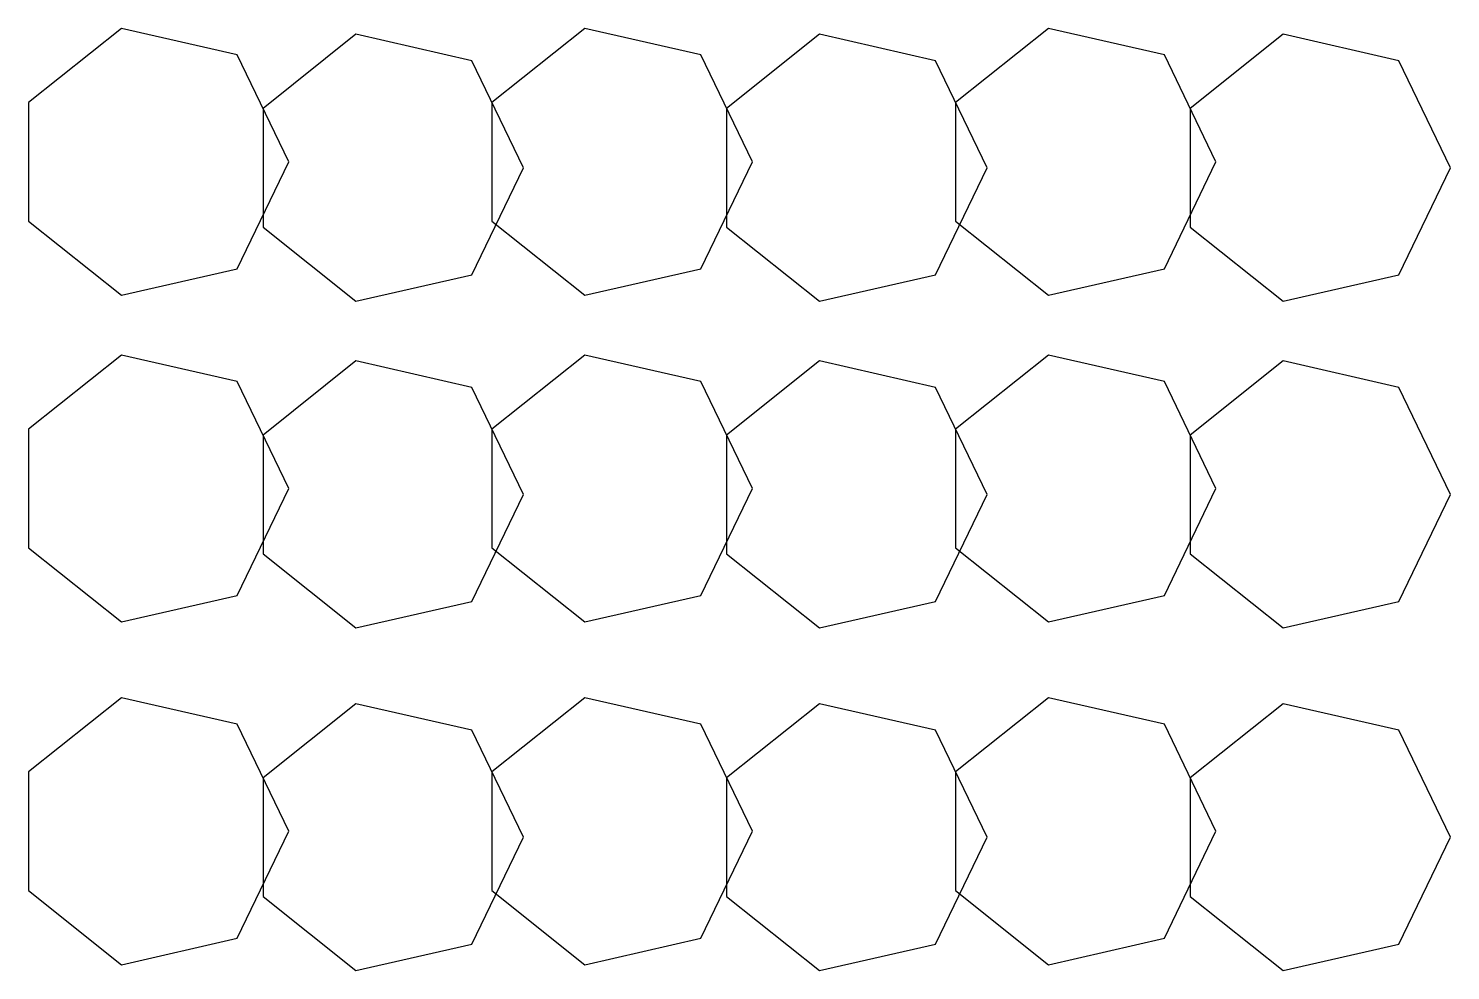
# Model space of a CAD drawing. Extents: x -383207 to 558143, y -95136 to 11777.
# Drawn here: x 153437 to 203553, y -61932 to -28707 of the extents above; entities that cross this region are included whole.
import ezdxf

# ---------------------------------------------------------------- set-up
doc = ezdxf.new("R2010")
doc.units = 0
doc.layers.get('0').update_dxf_attribs({"linetype": 'CONTINUOUS'})

msp = doc.modelspace()

# ---------------------------------------------------------------- linework, layer by layer
for points in [[(162613.6, -33413.1), (160796.1, -29639), (156712.1, -28706.8), (153437, -31318.6), (153437, -35507.6), (156712.1, -38119.4), (160796.1, -37187.3)], [(170881.4, -33620.5), (169063.9, -29846.4), (164979.9, -28914.2), (161704.8, -31526), (161704.8, -35715), (164979.9, -38326.8), (169063.9, -37394.7)], [(178949.5, -33413.1), (177131.9, -29639), (173048, -28706.8), (169772.9, -31318.6), (169772.9, -35507.6), (173048, -38119.4), (177131.9, -37187.3)], [(187217.3, -33620.5), (185399.7, -29846.4), (181315.8, -28914.2), (178040.7, -31526), (178040.7, -35715), (181315.8, -38326.8), (185399.7, -37394.7)], [(195285.3, -33413.1), (193467.8, -29639), (189383.8, -28706.8), (186108.7, -31318.6), (186108.7, -35507.6), (189383.8, -38119.4), (193467.8, -37187.3)], [(203553.1, -33620.5), (201735.6, -29846.4), (197651.6, -28914.2), (194376.6, -31526), (194376.6, -35715), (197651.6, -38326.8), (201735.6, -37394.7)], [(162613.6, -44932.5), (160796.1, -41158.3), (156712.1, -40226.2), (153437, -42838), (153437, -47027), (156712.1, -49638.8), (160796.1, -48706.6)], [(170881.4, -45139.9), (169063.9, -41365.8), (164979.9, -40433.6), (161704.8, -43045.4), (161704.8, -47234.4), (164979.9, -49846.2), (169063.9, -48914.1)], [(178949.5, -44932.5), (177131.9, -41158.3), (173048, -40226.2), (169772.9, -42838), (169772.9, -47027), (173048, -49638.8), (177131.9, -48706.6)], [(187217.3, -45139.9), (185399.7, -41365.8), (181315.8, -40433.6), (178040.7, -43045.4), (178040.7, -47234.4), (181315.8, -49846.2), (185399.7, -48914.1)], [(195285.3, -44932.5), (193467.8, -41158.3), (189383.8, -40226.2), (186108.7, -42838), (186108.7, -47027), (189383.8, -49638.8), (193467.8, -48706.6)], [(203553.1, -45139.9), (201735.6, -41365.8), (197651.6, -40433.6), (194376.6, -43045.4), (194376.6, -47234.4), (197651.6, -49846.2), (201735.6, -48914.1)], [(162613.6, -57018.4), (160796.1, -53244.2), (156712.1, -52312.1), (153437, -54923.9), (153437, -59112.9), (156712.1, -61724.7), (160796.1, -60792.5)], [(170881.4, -57225.8), (169063.9, -53451.7), (164979.9, -52519.5), (161704.8, -55131.3), (161704.8, -59320.3), (164979.9, -61932.1), (169063.9, -61000)], [(178949.5, -57018.4), (177131.9, -53244.2), (173048, -52312.1), (169772.9, -54923.9), (169772.9, -59112.9), (173048, -61724.7), (177131.9, -60792.5)], [(187217.3, -57225.8), (185399.7, -53451.7), (181315.8, -52519.5), (178040.7, -55131.3), (178040.7, -59320.3), (181315.8, -61932.1), (185399.7, -61000)], [(195285.3, -57018.4), (193467.8, -53244.2), (189383.8, -52312.1), (186108.7, -54923.9), (186108.7, -59112.9), (189383.8, -61724.7), (193467.8, -60792.5)], [(203553.1, -57225.8), (201735.6, -53451.7), (197651.6, -52519.5), (194376.6, -55131.3), (194376.6, -59320.3), (197651.6, -61932.1), (201735.6, -61000)]]:
    msp.add_lwpolyline(points, close=True)

doc.saveas('drawing.dxf')
